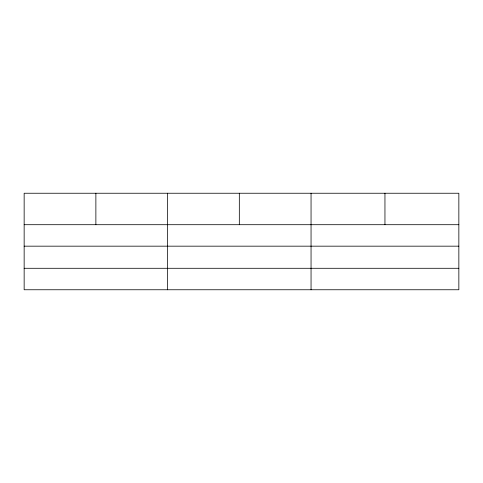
<?xml version="1.0" encoding="UTF-8"?>
<svg xmlns="http://www.w3.org/2000/svg" width="483" height="483" viewBox="0 0 483 483"><rect width="100%" height="100%" fill="white"/><g stroke="black" fill="none" stroke-linecap="round" stroke-linejoin="round"><path stroke-width="0.72" d="M458.85 246.167L458.85 193.242L24.15 193.242L24.15 289.758L458.85 289.758L458.85 246.167L24.15 246.167M24.15 224.704L458.85 224.704M24.15 268.288L458.85 268.288M384.951 193.242L384.951 224.704M311.052 193.242L311.052 289.758M239.326 193.242L239.326 224.704M167.601 193.242L167.601 289.758M95.876 193.242L95.876 224.704"/></g></svg>
